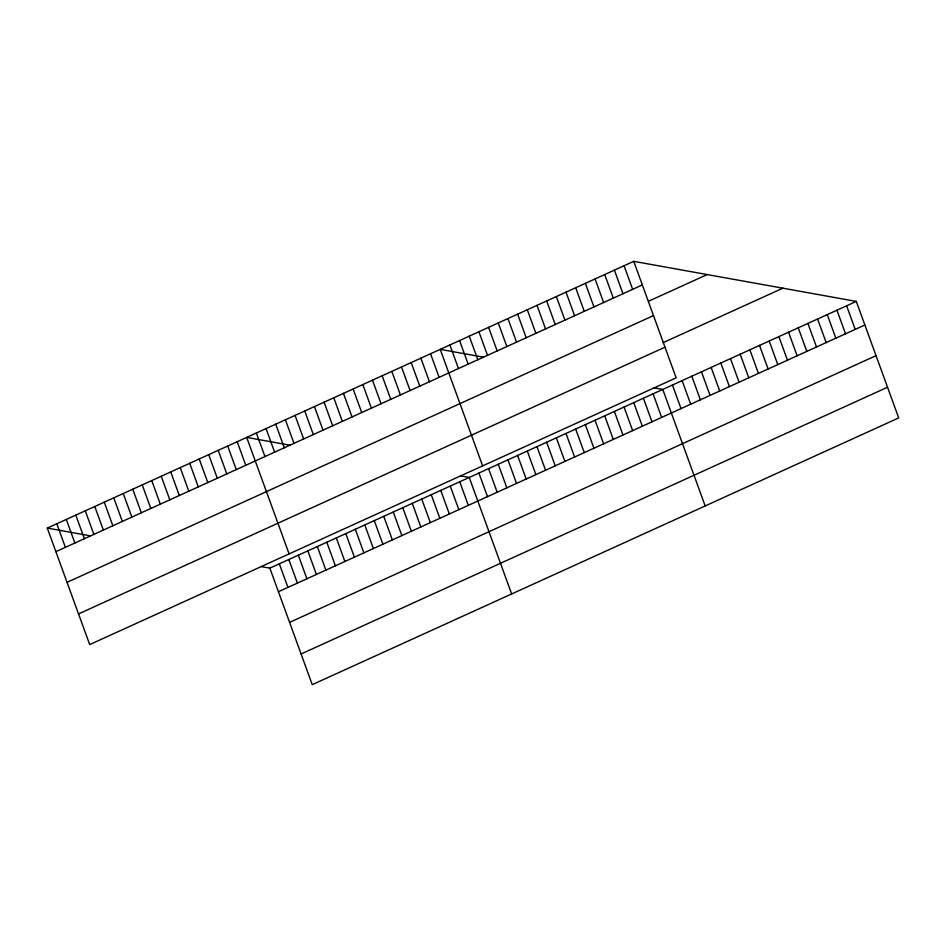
<?xml version="1.0" encoding="UTF-8"?>
<svg xmlns="http://www.w3.org/2000/svg" width="946" height="946" viewBox="0 0 946 946"><rect width="100%" height="100%" fill="white"/><g stroke="black" fill="none" stroke-linecap="round" stroke-linejoin="round"><path stroke-width="1.42" d="M633.749 261.344L676.154 377.856L89.704 644.593L47.3 528.081L633.749 261.344L856.296 301.407L898.7 417.919L312.251 684.656L269.846 568.144L261.202 566.595M55.885 551.66L642.334 284.923M649.133 300.97L707.182 274.565M67.048 582.322L653.497 315.586M663.111 342.653L782.85 288.187M78.542 613.919L664.991 347.182M269.846 568.144L856.296 301.407M278.431 591.723L864.881 324.986M289.594 622.385L876.043 355.649M301.088 653.982L887.537 387.245M483.418 357.15L440.221 349.37L482.626 465.881M654.124 387.872L662.768 389.433L705.172 505.944M289.89 445.164L246.693 437.395L289.098 553.907M460.596 475.897L469.24 477.458L511.644 593.97M47.3 528.081L90.497 535.862M846.623 305.806L855.196 329.385M836.938 310.205L845.523 333.784M827.265 314.616L835.85 338.195M817.592 319.015L826.165 342.594M807.908 323.414L816.493 346.993M798.235 327.813L806.82 351.392M788.562 332.212L797.135 355.791M778.877 336.622L787.462 360.19M769.204 341.021L777.789 364.6M759.532 345.42L768.117 368.999M749.859 349.819L758.432 373.398M740.174 354.218L748.759 377.797M730.501 358.629L739.086 382.196M720.828 363.028L729.401 386.607M711.144 367.426L719.729 391.005M701.471 371.825L710.056 395.404M691.798 376.224L700.371 399.803M682.113 380.635L690.698 404.202M672.44 385.034L681.025 408.613M624.076 265.743L632.649 289.322M614.392 270.142L622.976 293.721M653.095 393.832L661.668 417.411M604.719 274.553L613.304 298.132M643.41 398.231L651.995 421.81M595.046 278.952L603.619 302.531M633.737 402.629L642.322 426.208M585.361 283.351L593.946 306.93M624.064 407.04L632.638 430.619M575.688 287.75L584.273 311.329M614.38 411.439L622.965 435.018M566.015 292.148L574.6 315.728M604.707 415.838L613.292 439.417M556.343 296.559L564.916 320.126M595.034 420.237L603.607 443.816M546.658 300.958L555.243 324.537M585.349 424.636L593.934 448.215M536.985 305.357L545.57 328.936M575.676 429.046L584.261 452.614M527.312 309.756L535.885 333.335M566.004 433.445L574.589 457.024M517.628 314.155L526.213 337.734M556.331 437.844L564.904 461.423M507.955 318.565L516.54 342.133M546.646 442.243L555.231 465.822M498.282 322.964L506.855 346.543M536.973 446.642L545.558 470.221M488.597 327.363L497.182 350.942M527.3 451.053L535.874 474.62M478.924 331.762L487.509 355.341M517.616 455.452L526.201 479.031M469.251 336.161L477.836 359.74M507.943 459.851L516.528 483.43M459.579 340.572L468.152 364.139M498.27 464.25L506.843 487.829M449.894 344.971L458.479 368.55M488.585 468.648L497.17 492.227M478.913 473.059L487.497 496.626M430.548 353.769L439.121 377.348M420.864 358.167L429.449 381.746M459.744 481.774L468.329 505.353M411.191 362.566L419.776 386.145M450.249 486.09L458.834 509.669M401.518 366.977L410.091 390.556M440.753 490.406L449.338 513.985M391.833 371.376L400.418 394.955M431.258 494.734L439.843 518.302M382.16 375.775L390.745 399.354M421.762 499.05L430.347 522.63M372.488 380.174L381.072 403.753M412.267 503.367L420.852 526.946M362.815 384.573L371.388 408.152M402.771 507.683L411.356 531.262M353.13 388.983L361.715 412.551M393.276 511.999L401.861 535.578M343.457 393.382L352.042 416.961M383.78 516.327L392.365 539.894M333.784 397.781L342.357 421.36M374.285 520.643L382.87 544.222M324.1 402.18L332.685 425.759M364.789 524.959L373.374 548.538M314.427 406.579L323.012 430.158M355.306 529.275L363.879 552.854M304.754 410.99L313.327 434.557M345.81 533.591L354.383 557.17M295.069 415.389L303.654 438.968M336.315 537.919L344.888 561.486M285.396 419.788L293.981 443.367M326.819 542.235L335.392 565.814M275.724 424.186L284.308 447.765M317.324 546.552L325.897 570.131M266.051 428.585L274.624 452.164M307.828 550.868L316.402 574.447M256.366 432.996L264.951 456.563M298.333 555.184L306.918 578.763M288.837 559.512L297.422 583.091M237.198 441.711L245.783 465.29M279.342 563.828L287.927 587.407M227.702 446.027L236.287 469.606M218.207 450.343L226.792 473.922M208.711 454.671L217.296 478.238M199.216 458.987L207.801 482.566M189.72 463.304L198.305 486.883M180.225 467.62L188.81 491.199M170.729 471.936L179.314 495.515M161.234 476.264L169.819 499.831M151.738 480.58L160.323 504.159M142.243 484.896L150.828 508.475M132.759 489.212L141.332 512.791M123.264 493.528L131.837 517.107M113.768 497.856L122.341 521.423M104.273 502.172L112.846 525.751M94.777 506.488L103.351 530.067M85.282 510.805L93.855 534.384M75.786 515.121L84.371 538.7M66.291 519.449L74.876 543.028M56.795 523.765L65.38 547.344"/></g></svg>
